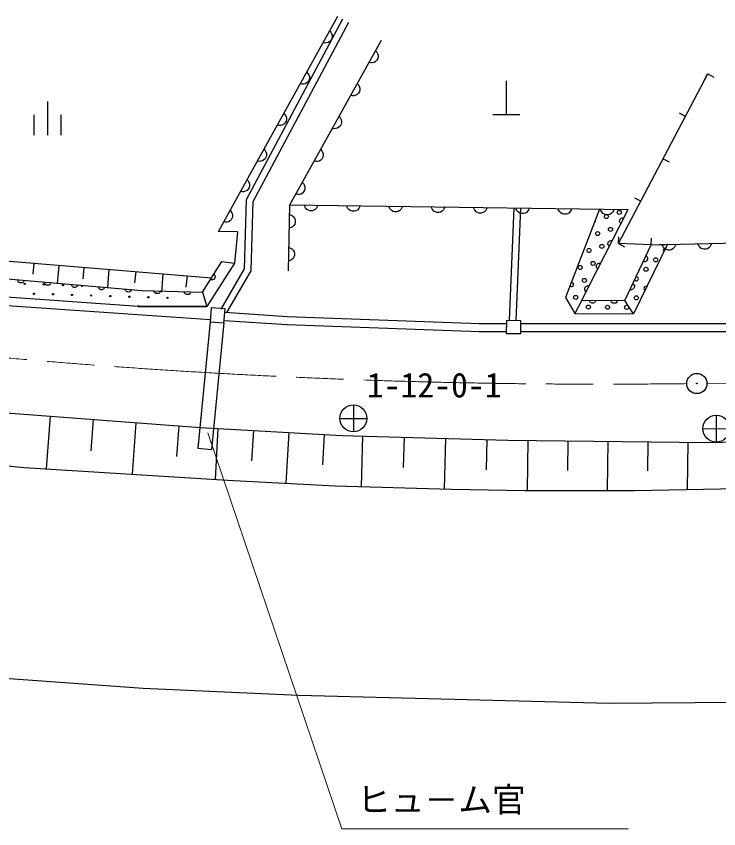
# Model space of a CAD drawing. Units: millimetres, scale not verified. Extents: x 40000 to 680000, y 20000 to 380000.
# Drawn here: x 117930 to 169966, y 254760 to 314939 of the extents above; entities that cross this region are included whole.
import ezdxf
from ezdxf.enums import TextEntityAlignment as Align

# ---------------------------------------------------------------- set-up
doc = ezdxf.new("R2010")
doc.units = ezdxf.units.MM
doc.header["$LTSCALE"] = 1000
doc.linetypes.add('CHAIN', pattern=[18.5, 12, -1.5, 3.5, -1.5])
for name, color, linetype, lineweight in [('M-BGD', 7, 'Continuous', 25), ('M-BMK', 2, 'CHAIN', 13), ('M-BMK-SRVR', 3, 'Continuous', 25), ('M-STR-HTXT', 7, 'Continuous', 13)]:
    doc.layers.add(name, color=color, linetype=linetype, lineweight=lineweight)
doc.styles.add('ＭＳ ゴシック', font='')
doc.styles.get('ＭＳ ゴシック').set_extended_font_data('MS Gothic')

# ---------------------------------------------------------------- blocks, each defined once
blk = doc.blocks.new('BUHIN1')
at = {"color": 3, "linetype": 'Continuous', "lineweight": 25}
for radius in [750, 22.5]:
    blk.add_circle((0, 0), radius, dxfattribs=at)
blk = doc.blocks.new('BUHIN3')
at = {"color": 7, "linetype": 'Continuous', "lineweight": 25}
for p, q in [((-858, 574), (259, 1575)), ((-931, -834), (931, 834)), ((476, -916), (1594, 85))]:
    blk.add_line(p, q, dxfattribs=at)
blk = doc.blocks.new('BUHIN4')
at = {"color": 7, "linetype": 'Continuous', "lineweight": 25}
blk.add_lwpolyline([(-186, -167), (-210, -111), (-220, -54), (-221, 18), (-200, 77), (-168, 130), (-110, 181), (-55, 208), (6, 222), (79, 213), (134, 197), (186, 167)], dxfattribs=at)
blk = doc.blocks.new('BUHIN5')
at = {"color": 3, "linetype": 'Continuous', "lineweight": 25}
for p, q in [((-745, -667), (745, 667)), ((667, -745), (-667, 745))]:
    blk.add_line(p, q, dxfattribs=at)
blk.add_circle((0, 0), 1000, dxfattribs=at)
blk = doc.blocks.new('BUHIN6')
at = {"color": 7, "linetype": 'Continuous', "lineweight": 25}
blk.add_lwpolyline([(-372, -334), (-419, -221), (-440, -109), (-442, 37), (-400, 155), (-336, 259), (-221, 363), (-110, 415), (12, 444), (158, 427), (268, 394), (372, 334)], dxfattribs=at)
blk = doc.blocks.new('BUHIN8')
at = {"color": 7, "linetype": 'Continuous', "lineweight": 25}
for p, q in [((671, -749), (-671, 749)), ((-1862, -1668), (0, 0))]:
    blk.add_line(p, q, dxfattribs=at)
blk = doc.blocks.new('BUHIN9')
at = {"color": 7, "linetype": 'Continuous', "lineweight": 25}
blk.add_line((0, 0), (-334, 372), dxfattribs=at)
blk = doc.blocks.new('BUHIN10')
at = {"color": 7, "linetype": 'Continuous', "lineweight": 25}
blk.add_line((0, 0), (-334, 372), dxfattribs=at)

msp = doc.modelspace()

# ---------------------------------------------------------------- linework, layer by layer
at = {"layer": 'M-BGD'}
for p, q in [((134984, 301362), (142127, 314744)), ((136669, 305782), (141762, 314939)), ((135481, 301230), (142569, 314509)), ((138207, 300976), (144987, 313164)), ((162552, 298096), (169148, 310663)), ((168838, 310072), (169161, 310688)), ((132901, 299008), (136669, 305782)), ((134838, 296219), (134984, 301362)), ((135334, 296077), (135481, 301230)), ((138093, 296092), (138207, 300976)), ((138207, 300976), (163268, 300626)), ((154782, 300745), (154444, 292393)), ((155283, 300738), (154944, 292387)), ((161133, 300656), (158603, 294109)), ((159818, 293901), (163268, 300626)), ((134326, 298971), (132901, 299008)), ((134326, 298971), (134106, 296644)), ((164960, 298014), (162552, 298096)), ((163017, 293880), (164960, 298014)), ((166162, 298056), (163649, 292888)), ((164960, 298014), (172894, 298176)), ((164960, 298014), (166162, 298056)), ((112760, 297178), (132401, 295561)), ((131735, 294495), (133156, 296770)), ((133156, 296770), (134106, 296644)), ((119237, 296627), (119170, 295839)), ((121088, 296470), (120973, 295124)), ((122938, 296313), (122869, 295499)), ((124789, 296155), (124679, 294868)), ((134106, 296644), (132045, 293433)), ((133105, 293256), (134838, 296219)), ((117276, 295482), (127238, 294638)), ((126780, 296024), (126686, 295183)), ((128789, 295859), (128693, 294515)), ((130579, 295711), (130484, 294871)), ((133536, 293003), (135334, 296077)), ((127238, 294638), (131735, 294495)), ((127238, 294638), (131735, 294495)), ((131735, 294495), (132045, 293433)), ((126970, 293450), (115266, 294263)), ((158603, 294109), (159313, 292917)), ((159818, 293901), (159313, 292917)), ((159818, 293901), (163017, 293880)), ((163649, 292888), (163017, 293880)), ((115638, 293622), (132302, 292486)), ((132045, 293433), (126970, 293450)), ((126970, 293450), (132045, 293433)), ((132369, 293350), (132288, 292308)), ((133397, 293271), (132369, 293350)), ((133317, 292229), (133397, 293271)), ((133377, 293014), (138021, 292697)), ((138021, 292697), (152225, 292190)), ((159313, 292917), (163649, 292888)), ((132299, 292307), (131386, 282954)), ((132288, 292308), (133317, 292229)), ((133296, 292230), (132381, 282857)), ((133331, 292415), (137990, 292098)), ((137990, 292098), (152214, 291590)), ((152225, 292190), (154236, 292190)), ((154238, 292395), (154227, 291445)), ((155306, 292383), (154238, 292395)), ((155295, 291433), (155306, 292383)), ((155303, 292190), (173117, 292190)), ((152214, 291590), (154229, 291590)), ((154227, 291445), (155295, 291433)), ((155297, 291590), (173127, 291590)), ((112506, 285917), (131556, 284478)), ((112506, 285917), (131556, 284478)), ((120444, 285317), (120149, 281414)), ((123619, 285077), (123444, 282761)), ((126794, 284837), (126505, 281021)), ((129969, 284598), (129798, 282334)), ((131556, 284478), (142054, 283885)), ((132868, 284404), (132656, 280640)), ((135493, 284255), (135365, 281998)), ((138117, 284107), (137905, 280353)), ((140742, 283959), (140615, 281712)), ((142054, 283885), (154331, 283547)), ((143589, 283842), (143486, 280103)), ((146658, 283758), (146596, 281511)), ((149727, 283673), (149624, 279922)), ((152796, 283589), (152735, 281355)), ((154331, 283547), (169148, 283377)), ((154331, 283547), (169148, 283377)), ((155813, 283530), (155770, 279821)), ((158776, 283496), (158751, 281291)), ((161740, 283462), (161698, 279821)), ((169148, 283377), (184303, 283631)), ((101330, 283208), (118517, 281515)), ((131386, 282954), (132381, 282857)), ((164703, 283428), (164678, 281273)), ((167666, 283394), (167626, 279888)), ((118517, 281515), (133588, 280583)), ((133588, 280583), (141546, 280160)), ((141546, 280160), (150182, 279906)), ((150182, 279906), (155601, 279821)), ((163729, 279821), (178376, 280075)), ((155601, 279821), (163729, 279821)), ((116739, 265936), (127322, 265174)), ((127322, 265174), (138837, 264666)), ((138837, 264666), (161866, 264073)), ((161866, 264073), (185234, 264243))]:
    msp.add_line(p, q, dxfattribs=at)
for centre, radius in [((162595, 300410), 150), ((161643, 300103), 150), ((161949, 299151), 150), ((160997, 298845), 150), ((161304, 297893), 150), ((160352, 297587), 150), ((160658, 296635), 150), ((165287, 296900), 150), ((159706, 296328), 150), ((164576, 296198), 150), ((160013, 295376), 150), ((118557, 295120), 50), ((119970, 295075), 50), ((121384, 295030), 50), ((119241, 294391), 50), ((120654, 294346), 50), ((122068, 294301), 50), ((123481, 294256), 50), ((124895, 294212), 50), ((126308, 294167), 50), ((127722, 294122), 50), ((129135, 294077), 50), ((159368, 294118), 150), ((163855, 294081), 150), ((160315, 293397), 150), ((161729, 293388), 150), ((163143, 293379), 150)]:
    msp.add_circle(centre, radius, dxfattribs=at)
for centre, radius, start, end in [((160691, 299797), 150, 292.26279, 25.47094), ((165999, 297603), 150, 84.18658, 223.94729), ((163864, 295495), 150, 212.89313, 96.74472), ((122797, 294986), 50, 140.73513, 29.57853), ((124211, 294941), 50, 243.43433, 286.87933), ((159061, 295070), 150, 216.13514, 101.59858), ((164567, 294784), 150, 62.55285, 245.58101), ((126993, 293438), 50, 14.42783, 163.21866)]:
    msp.add_arc(centre, radius, start, end, dxfattribs=at)
at = {"layer": 'M-BMK'}
msp.add_line((169094, 287745), (567529, 292011), dxfattribs=at)
msp.add_arc((161287, 787688), 500000, 259.50107, 270.72267, dxfattribs=at)
at = {"layer": 'M-STR-HTXT'}
for p, q in [((132132, 284074), (142054, 254760)), ((142054, 254760), (163287, 254760))]:
    msp.add_line(p, q, dxfattribs=at)

# ---------------------------------------------------------------- block references
at = {"layer": 'M-BGD'}
for name, p, rotation in [('BUHIN6', (140913, 313413), 199.05931), ('BUHIN6', (144309, 311945), 199.05931), ('BUHIN6', (139215, 310360), 199.05931), ('BUHIN10', (169148, 310663), 200.4502), ('BUHIN6', (142953, 309507), 199.05931), ('BUHIN8', (154226, 307663), 228.14353), ('BUHIN3', (120244, 307375), 228.14353), ('BUHIN6', (137517, 307308), 199.05931), ('BUHIN6', (141597, 307070), 199.05931), ('BUHIN10', (167499, 307522), 20.4502), ('BUHIN6', (136041, 304653), 199.05931), ('BUHIN6', (140241, 304632), 199.05931), ('BUHIN10', (165850, 304380), 200.4502), ('BUHIN6', (134785, 302395), 199.05931), ('BUHIN6', (138885, 302194), 199.05931), ('BUHIN10', (164201, 301238), 20.4502), ('BUHIN6', (139773, 300954), 137.34531), ('BUHIN6', (142906, 300910), 137.34531), ('BUHIN6', (146038, 300866), 137.34531), ('BUHIN6', (149171, 300823), 137.34531), ('BUHIN6', (152304, 300779), 137.34531), ('BUHIN6', (155436, 300736), 137.34531), ('BUHIN6', (158569, 300692), 137.34531), ('BUHIN6', (161701, 300648), 137.34531), ('BUHIN6', (133529, 300137), 199.05931), ('BUHIN6', (138179, 299755), 226.81102), ('BUHIN4', (162836, 299786), 20.9911), ('BUHIN9', (162552, 298096), 316.17352), ('BUHIN9', (164960, 298014), 316.17352), ('BUHIN6', (166283, 298041), 139.31752), ('BUHIN6', (168927, 298095), 139.31752), ('BUHIN4', (161974, 298104), 20.9911), ('BUHIN10', (162552, 298096), 200.4502), ('BUHIN6', (138122, 297313), 226.81102), ('BUHIN4', (161112, 296423), 20.9911), ('BUHIN4', (164474, 296980), 202.96249), ('BUHIN4', (118272, 295397), 133.30036), ('BUHIN4', (120264, 295229), 133.30036), ('BUHIN4', (132446, 295633), 196.1532), ('BUHIN4', (122257, 295060), 133.30036), ('BUHIN4', (124249, 294891), 133.30036), ('BUHIN4', (126242, 294722), 133.30036), ('BUHIN4', (160249, 294741), 20.9911), ('BUHIN4', (163503, 294913), 202.96249), ('BUHIN4', (128362, 294602), 136.32873), ('BUHIN4', (128362, 294602), 136.32873), ('BUHIN4', (130611, 294531), 136.32873), ('BUHIN4', (130611, 294531), 136.32873), ('BUHIN4', (160618, 293895), 137.76879), ('BUHIN4', (162217, 293885), 137.76879), ('BUHIN5', (142903, 285153), 228.14353), ('BUHIN5', (169785, 284393), 228.14353)]:
    msp.add_blockref(name, p, dxfattribs=dict(at, rotation=rotation))
at = {"layer": 'M-BMK-SRVR', "rotation": 228.14353}
msp.add_blockref('BUHIN1', (168344, 287737), dxfattribs=at)

# ---------------------------------------------------------------- texts
at = {"layer": 'M-BMK-SRVR', "style": 'ＭＳ ゴシック'}
msp.add_text('1-12-0-1', height=1833, dxfattribs=at).set_placement((143903, 286153), align=Align.BOTTOM_LEFT)
at = {"layer": 'M-STR-HTXT', "style": 'ＭＳ ゴシック'}
msp.add_text('ヒュ－ム官', height=1833, dxfattribs=at).set_placement((143172, 255443), align=Align.BOTTOM_LEFT)

doc.saveas('drawing.dxf')
